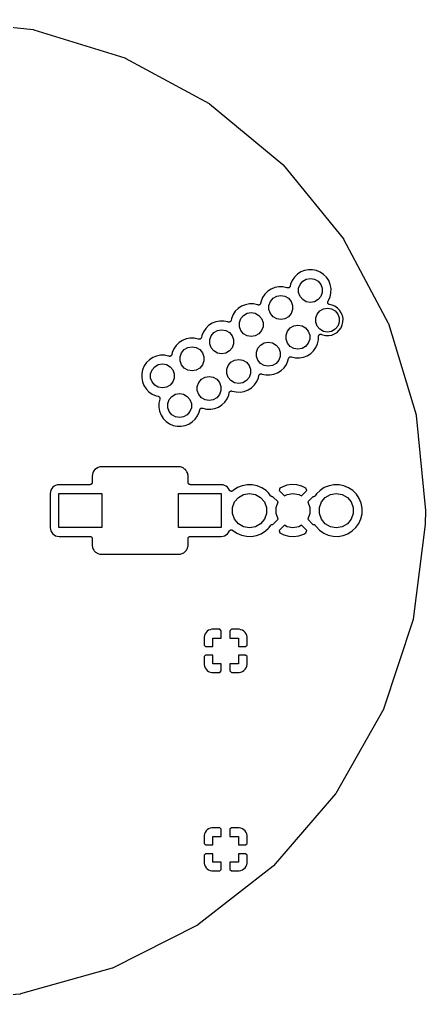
# Model space of a CAD drawing. Extents: x 171.3 to 228.7, y -128.7 to -71.3.
# Drawn here: x 204.9 to 228.7, y -128.7 to -71.3 of the extents above; entities that cross this region are included whole.
import ezdxf

# ---------------------------------------------------------------- set-up
doc = ezdxf.new("R2010")
doc.units = 0
doc.header["$MEASUREMENT"] = 0
doc.layers.add('BLACK', color=7, linetype='CONTINUOUS')

msp = doc.modelspace()

# ---------------------------------------------------------------- linework, layer by layer
at = {"layer": 'Black'}
for p, q in [((200.213, -71.3094), (205.757, -71.8921)), ((205.757, -71.8921), (205.769, -71.8956)), ((205.769, -71.8956), (205.781, -71.8971)), ((205.781, -71.8971), (211.107, -73.5457)), ((211.107, -73.5457), (211.118, -73.5513)), ((211.118, -73.5513), (211.13, -73.5553)), ((211.13, -73.5553), (216.034, -76.2068)), ((216.034, -76.2068), (216.043, -76.2145)), ((216.043, -76.2145), (216.054, -76.2207)), ((216.054, -76.2207), (220.35, -79.7743)), ((220.35, -79.7743), (220.358, -79.7837)), ((220.358, -79.7837), (220.367, -79.7919)), ((220.367, -79.7919), (223.891, -84.1121)), ((223.891, -84.1121), (223.897, -84.123)), ((223.897, -84.123), (223.905, -84.1327)), ((223.905, -84.1327), (226.522, -89.0551)), ((221.402, -86.0583), (221.203, -86.188)), ((221.621, -85.9695), (221.402, -86.0583)), ((221.854, -85.9251), (221.621, -85.9695)), ((222.091, -85.9268), (221.854, -85.9251)), ((222.323, -85.9744), (222.091, -85.9268)), ((222.541, -86.0662), (222.323, -85.9744)), ((220.9, -86.5492), (220.807, -86.7669)), ((221.034, -86.3537), (220.9, -86.5492)), ((221.203, -86.188), (221.034, -86.3537)), ((221.356, -86.7826), (221.512, -86.5957)), ((221.512, -86.5957), (221.724, -86.4737)), ((221.724, -86.4737), (221.964, -86.4313)), ((221.964, -86.4313), (222.204, -86.4737)), ((222.204, -86.4737), (222.416, -86.5957)), ((222.416, -86.5957), (222.573, -86.7826)), ((222.738, -86.1987), (222.541, -86.0662)), ((222.905, -86.3668), (222.738, -86.1987)), ((223.036, -86.5641), (222.905, -86.3668)), ((223.126, -86.7831), (223.036, -86.5641)), ((219.471, -87.188), (219.302, -87.3537)), ((219.67, -87.0583), (219.471, -87.188)), ((219.889, -86.9695), (219.67, -87.0583)), ((220.122, -86.9251), (219.889, -86.9695)), ((220.359, -86.9268), (220.122, -86.9251)), ((220.591, -86.9744), (220.359, -86.9268)), ((220.607, -86.9813), (220.591, -86.9744)), ((220.608, -86.9815), (220.607, -86.9813)), ((220.609, -86.982), (220.608, -86.9815)), ((220.63, -86.9864), (220.609, -86.982)), ((220.65, -86.9911), (220.63, -86.9864)), ((220.651, -86.9909), (220.65, -86.9911)), ((220.652, -86.9911), (220.651, -86.9909)), ((220.673, -86.9882), (220.652, -86.9911)), ((220.694, -86.9855), (220.673, -86.9882)), ((220.695, -86.9851), (220.694, -86.9855)), ((220.696, -86.985), (220.695, -86.9851)), ((220.714, -86.9751), (220.696, -86.985)), ((220.733, -86.9654), (220.714, -86.9751)), ((220.734, -86.9647), (220.733, -86.9654)), ((220.735, -86.9643), (220.734, -86.9647)), ((220.749, -86.9485), (220.735, -86.9643)), ((220.763, -86.933), (220.749, -86.9485)), ((220.764, -86.9322), (220.763, -86.933)), ((220.772, -86.9119), (220.764, -86.9315)), ((220.764, -86.9315), (220.764, -86.9322)), ((220.78, -86.8923), (220.772, -86.9119)), ((220.781, -86.8906), (220.78, -86.8914)), ((220.78, -86.8914), (220.78, -86.8923)), ((220.807, -86.7669), (220.781, -86.8906)), ((221.272, -87.012), (221.356, -86.7826)), ((221.272, -87.256), (221.272, -87.012)), ((222.573, -86.7826), (222.656, -87.012)), ((222.656, -87.012), (222.656, -87.256)), ((223.172, -87.0146), (223.126, -86.7831)), ((223.168, -87.287), (223.172, -87.0146)), ((219.075, -87.7669), (219.049, -87.8906)), ((219.168, -87.5492), (219.075, -87.7669)), ((219.302, -87.3537), (219.168, -87.5492)), ((219.54, -88.012), (219.624, -87.7826)), ((219.624, -87.7826), (219.78, -87.5957)), ((219.78, -87.5957), (219.992, -87.4737)), ((219.992, -87.4737), (220.232, -87.4313)), ((220.232, -87.4313), (220.472, -87.4737)), ((220.472, -87.4737), (220.684, -87.5957)), ((220.684, -87.5957), (220.841, -87.7826)), ((220.841, -87.7826), (220.924, -88.012)), ((221.356, -87.4853), (221.272, -87.256)), ((221.512, -87.6723), (221.356, -87.4853)), ((221.724, -87.7943), (221.512, -87.6723)), ((222.416, -87.6723), (222.204, -87.7943)), ((222.573, -87.4853), (222.416, -87.6723)), ((222.656, -87.256), (222.573, -87.4853)), ((222.983, -87.7909), (222.991, -87.778)), ((222.991, -87.778), (222.998, -87.7644)), ((222.998, -87.7644), (223.02, -87.7335)), ((223.02, -87.7335), (223.116, -87.5171)), ((223.116, -87.5171), (223.168, -87.287)), ((217.57, -88.3537), (217.436, -88.5492)), ((217.739, -88.188), (217.57, -88.3537)), ((217.938, -88.0583), (217.739, -88.188)), ((218.157, -87.9695), (217.938, -88.0583)), ((218.39, -87.9251), (218.157, -87.9695)), ((218.627, -87.9268), (218.39, -87.9251)), ((218.859, -87.9744), (218.627, -87.9268)), ((218.875, -87.9813), (218.859, -87.9744)), ((218.876, -87.9815), (218.875, -87.9813)), ((218.877, -87.982), (218.876, -87.9815)), ((218.898, -87.9864), (218.877, -87.982)), ((218.918, -87.9911), (218.898, -87.9864)), ((218.919, -87.9909), (218.918, -87.9911)), ((218.92, -87.9911), (218.919, -87.9909)), ((218.941, -87.9882), (218.92, -87.9911)), ((218.962, -87.9855), (218.941, -87.9882)), ((218.963, -87.9851), (218.962, -87.9855)), ((218.964, -87.985), (218.963, -87.9851)), ((218.982, -87.9751), (218.964, -87.985)), ((219.001, -87.9654), (218.982, -87.9751)), ((219.002, -87.9647), (219.001, -87.9654)), ((219.003, -87.9643), (219.002, -87.9647)), ((219.017, -87.9485), (219.003, -87.9643)), ((219.031, -87.933), (219.017, -87.9485)), ((219.032, -87.9322), (219.031, -87.933)), ((219.04, -87.9119), (219.032, -87.9315)), ((219.032, -87.9315), (219.032, -87.9322)), ((219.048, -87.8923), (219.04, -87.9119)), ((219.049, -87.8906), (219.048, -87.8914)), ((219.048, -87.8914), (219.048, -87.8923)), ((219.54, -88.256), (219.54, -88.012)), ((219.624, -88.4853), (219.54, -88.256)), ((220.924, -88.256), (220.841, -88.4853)), ((220.924, -88.012), (220.924, -88.256)), ((221.964, -87.8366), (221.724, -87.7943)), ((222.204, -87.7943), (221.964, -87.8366)), ((222.356, -88.5147), (222.512, -88.3277)), ((222.512, -88.3277), (222.724, -88.2057)), ((222.724, -88.2057), (222.964, -88.1634)), ((222.964, -88.1634), (223.204, -88.2057)), ((222.975, -87.8341), (222.978, -87.8193)), ((222.976, -87.8411), (222.975, -87.8341)), ((222.975, -87.8482), (222.976, -87.8411)), ((222.979, -87.8628), (222.975, -87.8482)), ((222.978, -87.8193), (222.979, -87.8043)), ((222.979, -87.8043), (222.982, -87.7979)), ((222.981, -87.8777), (222.979, -87.8628)), ((222.984, -87.884), (222.981, -87.8777)), ((222.982, -87.7979), (222.983, -87.7909)), ((222.986, -87.8909), (222.984, -87.884)), ((222.995, -87.9032), (222.986, -87.8909)), ((223.002, -87.9165), (222.995, -87.9032)), ((223.007, -87.9212), (223.002, -87.9165)), ((223.011, -87.9271), (223.007, -87.9212)), ((223.024, -87.9358), (223.011, -87.9271)), ((223.035, -87.9458), (223.024, -87.9358)), ((223.042, -87.9484), (223.035, -87.9458)), ((223.047, -87.9525), (223.042, -87.9484)), ((223.062, -87.9565), (223.047, -87.9525)), ((223.076, -87.962), (223.062, -87.9565)), ((223.234, -87.9944), (223.076, -87.962)), ((223.204, -88.2057), (223.416, -88.3277)), ((223.398, -88.0634), (223.234, -87.9944)), ((223.546, -88.163), (223.398, -88.0634)), ((223.416, -88.3277), (223.573, -88.5147)), ((223.671, -88.2894), (223.546, -88.163)), ((223.77, -88.4377), (223.671, -88.2894)), ((216.658, -88.9251), (216.425, -88.9695)), ((216.895, -88.9268), (216.658, -88.9251)), ((217.127, -88.9744), (216.895, -88.9268)), ((217.308, -88.9119), (217.3, -88.9315)), ((217.3, -88.9315), (217.3, -88.9322)), ((217.316, -88.8923), (217.308, -88.9119)), ((217.317, -88.8906), (217.316, -88.8914)), ((217.316, -88.8914), (217.316, -88.8923)), ((217.343, -88.7669), (217.317, -88.8906)), ((217.436, -88.5492), (217.343, -88.7669)), ((217.808, -89.012), (217.891, -88.7826)), ((217.891, -88.7826), (218.048, -88.5957)), ((218.048, -88.5957), (218.26, -88.4737)), ((218.26, -88.4737), (218.5, -88.4313)), ((218.5, -88.4313), (218.74, -88.4737)), ((218.74, -88.4737), (218.952, -88.5957)), ((218.952, -88.5957), (219.109, -88.7826)), ((219.109, -88.7826), (219.192, -89.012)), ((219.78, -88.6723), (219.624, -88.4853)), ((219.992, -88.7943), (219.78, -88.6723)), ((220.232, -88.8366), (219.992, -88.7943)), ((220.472, -88.7943), (220.232, -88.8366)), ((220.684, -88.6723), (220.472, -88.7943)), ((220.841, -88.4853), (220.684, -88.6723)), ((222.272, -88.744), (222.356, -88.5147)), ((222.272, -88.988), (222.272, -88.744)), ((223.573, -88.5147), (223.656, -88.744)), ((223.656, -88.744), (223.656, -88.988)), ((223.838, -88.6023), (223.77, -88.4377)), ((223.872, -88.7761), (223.838, -88.6023)), ((223.869, -88.9813), (223.872, -88.7761)), ((215.838, -89.3537), (215.704, -89.5492)), ((216.007, -89.188), (215.838, -89.3537)), ((216.206, -89.0583), (216.007, -89.188)), ((216.425, -88.9695), (216.206, -89.0583)), ((216.316, -89.5957), (216.528, -89.4737)), ((216.528, -89.4737), (216.768, -89.4313)), ((216.768, -89.4313), (217.008, -89.4737)), ((217.008, -89.4737), (217.22, -89.5957)), ((217.143, -88.9813), (217.127, -88.9744)), ((217.144, -88.9815), (217.143, -88.9813)), ((217.145, -88.982), (217.144, -88.9815)), ((217.166, -88.9864), (217.145, -88.982)), ((217.186, -88.9911), (217.166, -88.9864)), ((217.187, -88.9909), (217.186, -88.9911)), ((217.188, -88.9911), (217.187, -88.9909)), ((217.209, -88.9882), (217.188, -88.9911)), ((217.23, -88.9855), (217.209, -88.9882)), ((217.231, -88.9851), (217.23, -88.9855)), ((217.232, -88.985), (217.231, -88.9851)), ((217.25, -88.9751), (217.232, -88.985)), ((217.269, -88.9654), (217.25, -88.9751)), ((217.27, -88.9647), (217.269, -88.9654)), ((217.271, -88.9643), (217.27, -88.9647)), ((217.285, -88.9485), (217.271, -88.9643)), ((217.299, -88.933), (217.285, -88.9485)), ((217.3, -88.9322), (217.299, -88.933)), ((217.808, -89.256), (217.808, -89.012)), ((217.891, -89.4853), (217.808, -89.256)), ((218.048, -89.6723), (217.891, -89.4853)), ((219.109, -89.4853), (218.952, -89.6723)), ((219.192, -89.256), (219.109, -89.4853)), ((219.192, -89.012), (219.192, -89.256)), ((220.624, -89.5147), (220.78, -89.3277)), ((220.78, -89.3277), (220.992, -89.2057)), ((220.992, -89.2057), (221.232, -89.1634)), ((221.232, -89.1634), (221.472, -89.2057)), ((221.472, -89.2057), (221.684, -89.3277)), ((221.684, -89.3277), (221.841, -89.5147)), ((222.356, -89.2174), (222.272, -88.988)), ((222.512, -89.4043), (222.356, -89.2174)), ((222.724, -89.5263), (222.512, -89.4043)), ((223.416, -89.4043), (223.204, -89.5263)), ((223.573, -89.2174), (223.416, -89.4043)), ((223.526, -89.585), (223.655, -89.4622)), ((223.656, -88.988), (223.573, -89.2174)), ((223.655, -89.4622), (223.757, -89.3167)), ((223.757, -89.3167), (223.83, -89.154)), ((223.83, -89.154), (223.869, -88.9813)), ((226.522, -89.0551), (226.526, -89.0669)), ((226.526, -89.0669), (226.531, -89.078)), ((226.531, -89.078), (228.143, -94.415)), ((214.474, -90.0583), (214.275, -90.188)), ((214.693, -89.9695), (214.474, -90.0583)), ((214.926, -89.9251), (214.693, -89.9695)), ((215.163, -89.9268), (214.926, -89.9251)), ((215.395, -89.9744), (215.163, -89.9268)), ((215.411, -89.9813), (215.395, -89.9744)), ((215.412, -89.9815), (215.411, -89.9813)), ((215.413, -89.982), (215.412, -89.9815)), ((215.434, -89.9864), (215.413, -89.982)), ((215.454, -89.9911), (215.434, -89.9864)), ((215.455, -89.9909), (215.454, -89.9911)), ((215.456, -89.9911), (215.455, -89.9909)), ((215.477, -89.9882), (215.456, -89.9911)), ((215.498, -89.9855), (215.477, -89.9882)), ((215.499, -89.9851), (215.498, -89.9855)), ((215.5, -89.985), (215.499, -89.9851)), ((215.518, -89.9751), (215.5, -89.985)), ((215.537, -89.9654), (215.518, -89.9751)), ((215.538, -89.9647), (215.537, -89.9654)), ((215.539, -89.9643), (215.538, -89.9647)), ((215.553, -89.9485), (215.539, -89.9643)), ((215.567, -89.933), (215.553, -89.9485)), ((215.568, -89.9322), (215.567, -89.933)), ((215.576, -89.9119), (215.568, -89.9315)), ((215.568, -89.9315), (215.568, -89.9322)), ((215.584, -89.8923), (215.576, -89.9119)), ((215.585, -89.8906), (215.584, -89.8914)), ((215.584, -89.8914), (215.584, -89.8923)), ((215.611, -89.7669), (215.585, -89.8906)), ((215.704, -89.5492), (215.611, -89.7669)), ((216.076, -90.012), (216.159, -89.7826)), ((216.076, -90.256), (216.076, -90.012)), ((216.159, -89.7826), (216.316, -89.5957)), ((217.22, -89.5957), (217.376, -89.7826)), ((217.376, -89.7826), (217.46, -90.012)), ((217.46, -90.012), (217.46, -90.256)), ((218.26, -89.7943), (218.048, -89.6723)), ((218.5, -89.8366), (218.26, -89.7943)), ((218.74, -89.7943), (218.5, -89.8366)), ((218.952, -89.6723), (218.74, -89.7943)), ((220.54, -89.744), (220.624, -89.5147)), ((220.54, -89.988), (220.54, -89.744)), ((220.624, -90.2174), (220.54, -89.988)), ((221.841, -89.5147), (221.924, -89.744)), ((221.924, -89.988), (221.841, -90.2174)), ((221.924, -89.744), (221.924, -89.988)), ((222.384, -90.2492), (222.436, -90.019)), ((222.436, -90.019), (222.439, -89.8198)), ((222.439, -89.8198), (222.442, -89.8059)), ((222.442, -89.7917), (222.446, -89.7844)), ((222.442, -89.8059), (222.442, -89.7917)), ((222.446, -89.7844), (222.447, -89.7765)), ((222.447, -89.7765), (222.454, -89.7643)), ((222.454, -89.7643), (222.46, -89.7513)), ((222.46, -89.7513), (222.466, -89.7455)), ((222.466, -89.7455), (222.47, -89.7386)), ((222.47, -89.7386), (222.481, -89.7296)), ((222.481, -89.7296), (222.491, -89.7193)), ((222.491, -89.7193), (222.498, -89.7158)), ((222.498, -89.7158), (222.504, -89.7107)), ((222.504, -89.7107), (222.517, -89.706)), ((222.517, -89.706), (222.53, -89.6997)), ((222.53, -89.6997), (222.538, -89.6988)), ((222.538, -89.6988), (222.546, -89.6962)), ((222.546, -89.6962), (222.56, -89.6964)), ((222.56, -89.6964), (222.574, -89.6948)), ((222.574, -89.6948), (222.582, -89.6967)), ((222.582, -89.6967), (222.59, -89.6968)), ((222.59, -89.6968), (222.603, -89.7019)), ((222.603, -89.7019), (222.617, -89.7052)), ((222.617, -89.7052), (222.682, -89.7338)), ((222.682, -89.7338), (222.856, -89.772)), ((222.964, -89.5687), (222.724, -89.5263)), ((222.856, -89.772), (223.034, -89.7757)), ((223.204, -89.5263), (222.964, -89.5687)), ((223.034, -89.7757), (223.209, -89.7448)), ((223.209, -89.7448), (223.375, -89.6804)), ((223.375, -89.6804), (223.526, -89.585)), ((213.972, -90.5492), (213.879, -90.7669)), ((214.106, -90.3537), (213.972, -90.5492)), ((214.275, -90.188), (214.106, -90.3537)), ((214.427, -90.7826), (214.584, -90.5957)), ((214.584, -90.5957), (214.796, -90.4737)), ((214.796, -90.4737), (215.036, -90.4313)), ((215.036, -90.4313), (215.276, -90.4737)), ((215.276, -90.4737), (215.488, -90.5957)), ((215.488, -90.5957), (215.644, -90.7826)), ((216.159, -90.4853), (216.076, -90.256)), ((216.316, -90.6723), (216.159, -90.4853)), ((217.376, -90.4853), (217.22, -90.6723)), ((217.46, -90.256), (217.376, -90.4853)), ((218.808, -90.744), (218.891, -90.5147)), ((218.891, -90.5147), (219.048, -90.3277)), ((219.048, -90.3277), (219.26, -90.2057)), ((219.26, -90.2057), (219.5, -90.1634)), ((219.5, -90.1634), (219.74, -90.2057)), ((219.74, -90.2057), (219.952, -90.3277)), ((219.952, -90.3277), (220.109, -90.5147)), ((220.109, -90.5147), (220.192, -90.744)), ((220.78, -90.4043), (220.624, -90.2174)), ((220.992, -90.5263), (220.78, -90.4043)), ((221.232, -90.5687), (220.992, -90.5263)), ((221.472, -90.5263), (221.232, -90.5687)), ((221.684, -90.4043), (221.472, -90.5263)), ((221.841, -90.2174), (221.684, -90.4043)), ((222.151, -90.6592), (222.287, -90.4656)), ((222.287, -90.4656), (222.384, -90.2492)), ((212.543, -91.188), (212.374, -91.3537)), ((212.741, -91.0583), (212.543, -91.188)), ((212.961, -90.9695), (212.741, -91.0583)), ((213.194, -90.9251), (212.961, -90.9695)), ((213.431, -90.9268), (213.194, -90.9251)), ((213.663, -90.9744), (213.431, -90.9268)), ((213.679, -90.9813), (213.663, -90.9744)), ((213.68, -90.9815), (213.679, -90.9813)), ((213.681, -90.982), (213.68, -90.9815)), ((213.702, -90.9864), (213.681, -90.982)), ((213.722, -90.9911), (213.702, -90.9864)), ((213.723, -90.9909), (213.722, -90.9911)), ((213.724, -90.9911), (213.723, -90.9909)), ((213.745, -90.9882), (213.724, -90.9911)), ((213.766, -90.9855), (213.745, -90.9882)), ((213.767, -90.9851), (213.766, -90.9855)), ((213.768, -90.985), (213.767, -90.9851)), ((213.786, -90.9751), (213.768, -90.985)), ((213.805, -90.9654), (213.786, -90.9751)), ((213.806, -90.9647), (213.805, -90.9654)), ((213.807, -90.9643), (213.806, -90.9647)), ((213.821, -90.9485), (213.807, -90.9643)), ((213.835, -90.933), (213.821, -90.9485)), ((213.836, -90.9315), (213.835, -90.9322)), ((213.835, -90.9322), (213.835, -90.933)), ((213.844, -90.9119), (213.836, -90.9315)), ((213.852, -90.8923), (213.844, -90.9119)), ((213.853, -90.8906), (213.852, -90.8914)), ((213.852, -90.8914), (213.852, -90.8923)), ((213.879, -90.7669), (213.853, -90.8906)), ((214.344, -91.012), (214.427, -90.7826)), ((214.344, -91.256), (214.344, -91.012)), ((215.644, -90.7826), (215.728, -91.012)), ((215.728, -91.012), (215.728, -91.256)), ((216.528, -90.7943), (216.316, -90.6723)), ((216.768, -90.8366), (216.528, -90.7943)), ((217.008, -90.7943), (216.768, -90.8366)), ((217.22, -90.6723), (217.008, -90.7943)), ((217.316, -91.3277), (217.528, -91.2057)), ((217.528, -91.2057), (217.768, -91.1634)), ((217.768, -91.1634), (218.008, -91.2057)), ((218.008, -91.2057), (218.22, -91.3277)), ((218.808, -90.988), (218.808, -90.744)), ((218.891, -91.2174), (218.808, -90.988)), ((219.048, -91.4043), (218.891, -91.2174)), ((220.109, -91.2174), (219.952, -91.4043)), ((220.192, -90.988), (220.109, -91.2174)), ((220.192, -90.744), (220.192, -90.988)), ((220.652, -91.2492), (220.684, -91.1093)), ((220.684, -91.1076), (220.692, -91.0881)), ((220.684, -91.1085), (220.684, -91.1076)), ((220.684, -91.1093), (220.684, -91.1085)), ((220.692, -91.0881), (220.701, -91.0686)), ((220.701, -91.068), (220.702, -91.0671)), ((220.701, -91.0686), (220.701, -91.068)), ((220.702, -91.0671), (220.716, -91.0518)), ((220.716, -91.0518), (220.731, -91.0363)), ((220.731, -91.0358), (220.732, -91.0352)), ((220.731, -91.0363), (220.731, -91.0358)), ((220.732, -91.0352), (220.751, -91.0258)), ((220.751, -91.0258), (220.77, -91.0161)), ((220.77, -91.0161), (220.771, -91.016)), ((220.771, -91.016), (220.772, -91.0156)), ((220.772, -91.0156), (220.793, -91.0132)), ((220.793, -91.0132), (220.814, -91.0106)), ((220.814, -91.0106), (220.814, -91.0108)), ((220.814, -91.0108), (220.815, -91.0107)), ((220.815, -91.0107), (220.836, -91.0156)), ((220.836, -91.0156), (220.857, -91.0203)), ((220.857, -91.0203), (220.857, -91.0204)), ((220.857, -91.0204), (221.088, -91.0713)), ((221.088, -91.0713), (221.325, -91.0763)), ((221.325, -91.0763), (221.558, -91.0352)), ((221.558, -91.0352), (221.779, -90.9495)), ((221.779, -90.9495), (221.979, -90.8226)), ((221.979, -90.8226), (222.151, -90.6592)), ((212.147, -91.7669), (212.098, -91.9987)), ((212.24, -91.5492), (212.147, -91.7669)), ((212.374, -91.3537), (212.24, -91.5492)), ((212.612, -92.012), (212.695, -91.7826)), ((212.695, -91.7826), (212.852, -91.5957)), ((212.852, -91.5957), (213.064, -91.4737)), ((213.064, -91.4737), (213.304, -91.4313)), ((213.304, -91.4313), (213.544, -91.4737)), ((213.544, -91.4737), (213.756, -91.5957)), ((213.756, -91.5957), (213.912, -91.7826)), ((213.912, -91.7826), (213.996, -92.012)), ((214.427, -91.4853), (214.344, -91.256)), ((214.584, -91.6723), (214.427, -91.4853)), ((214.796, -91.7943), (214.584, -91.6723)), ((215.036, -91.8366), (214.796, -91.7943)), ((215.276, -91.7943), (215.036, -91.8366)), ((215.488, -91.6723), (215.276, -91.7943)), ((215.644, -91.4853), (215.488, -91.6723)), ((215.728, -91.256), (215.644, -91.4853)), ((217.076, -91.744), (217.159, -91.5147)), ((217.076, -91.988), (217.076, -91.744)), ((217.159, -91.5147), (217.316, -91.3277)), ((218.22, -91.3277), (218.376, -91.5147)), ((218.376, -91.5147), (218.46, -91.744)), ((218.46, -91.744), (218.46, -91.988)), ((219.26, -91.5263), (219.048, -91.4043)), ((219.5, -91.5687), (219.26, -91.5263)), ((219.74, -91.5263), (219.5, -91.5687)), ((219.952, -91.4043), (219.74, -91.5263)), ((220.247, -91.8226), (220.419, -91.6592)), ((220.419, -91.6592), (220.555, -91.4656)), ((220.555, -91.4656), (220.652, -91.2492)), ((212.098, -91.9987), (212.094, -92.2355)), ((212.094, -92.2355), (212.137, -92.4686)), ((212.612, -92.256), (212.612, -92.012)), ((212.695, -92.4853), (212.612, -92.256)), ((213.996, -92.256), (213.912, -92.4853)), ((213.996, -92.012), (213.996, -92.256)), ((215.427, -92.5147), (215.584, -92.3277)), ((215.584, -92.3277), (215.796, -92.2057)), ((215.796, -92.2057), (216.036, -92.1634)), ((216.036, -92.1634), (216.276, -92.2057)), ((216.276, -92.2057), (216.488, -92.3277)), ((216.488, -92.3277), (216.644, -92.5147)), ((217.159, -92.2174), (217.076, -91.988)), ((217.316, -92.4043), (217.159, -92.2174)), ((218.376, -92.2174), (218.22, -92.4043)), ((218.46, -91.988), (218.376, -92.2174)), ((218.823, -92.4656), (218.92, -92.2492)), ((218.92, -92.2492), (218.952, -92.1093)), ((218.952, -92.1076), (218.96, -92.0881)), ((218.952, -92.1085), (218.952, -92.1076)), ((218.952, -92.1093), (218.952, -92.1085)), ((218.96, -92.0881), (218.969, -92.0686)), ((218.969, -92.068), (218.97, -92.0671)), ((218.969, -92.0686), (218.969, -92.068)), ((218.97, -92.0671), (218.984, -92.0518)), ((218.984, -92.0518), (218.999, -92.0363)), ((218.999, -92.0358), (219, -92.0352)), ((218.999, -92.0363), (218.999, -92.0358)), ((219, -92.0352), (219.019, -92.0258)), ((219.019, -92.0258), (219.038, -92.0161)), ((219.038, -92.0161), (219.039, -92.016)), ((219.039, -92.016), (219.04, -92.0156)), ((219.04, -92.0156), (219.061, -92.0132)), ((219.061, -92.0132), (219.082, -92.0106)), ((219.082, -92.0106), (219.082, -92.0108)), ((219.082, -92.0108), (219.083, -92.0107)), ((219.083, -92.0107), (219.104, -92.0156)), ((219.104, -92.0156), (219.125, -92.0203)), ((219.125, -92.0203), (219.125, -92.0204)), ((219.125, -92.0204), (219.356, -92.0713)), ((219.356, -92.0713), (219.593, -92.0763)), ((219.593, -92.0763), (219.826, -92.0352)), ((219.826, -92.0352), (220.047, -91.9495)), ((220.047, -91.9495), (220.247, -91.8226)), ((212.137, -92.4686), (212.224, -92.6888)), ((212.224, -92.6888), (212.353, -92.888)), ((212.353, -92.888), (212.517, -93.0584)), ((212.852, -92.6723), (212.695, -92.4853)), ((213.064, -92.7943), (212.852, -92.6723)), ((213.304, -92.8366), (213.064, -92.7943)), ((213.544, -92.7943), (213.304, -92.8366)), ((213.756, -92.6723), (213.544, -92.7943)), ((213.912, -92.4853), (213.756, -92.6723)), ((215.344, -92.744), (215.427, -92.5147)), ((215.344, -92.988), (215.344, -92.744)), ((216.644, -92.5147), (216.728, -92.744)), ((216.728, -92.744), (216.728, -92.988)), ((217.528, -92.5263), (217.316, -92.4043)), ((217.768, -92.5687), (217.528, -92.5263)), ((218.008, -92.5263), (217.768, -92.5687)), ((218.22, -92.4043), (218.008, -92.5263)), ((218.315, -92.9495), (218.515, -92.8226)), ((218.515, -92.8226), (218.687, -92.6592)), ((218.687, -92.6592), (218.823, -92.4656)), ((212.517, -93.0584), (212.712, -93.1936)), ((212.712, -93.1936), (212.929, -93.2884)), ((212.929, -93.2884), (213.061, -93.3174)), ((213.061, -93.3174), (213.061, -93.3177)), ((213.061, -93.3177), (213.062, -93.3178)), ((213.062, -93.3178), (213.082, -93.3262)), ((213.082, -93.3262), (213.101, -93.3342)), ((213.147, -93.499), (213.098, -93.7307)), ((213.101, -93.3342), (213.102, -93.3348)), ((213.102, -93.3348), (213.103, -93.3352)), ((213.103, -93.3352), (213.118, -93.3497)), ((213.118, -93.3497), (213.134, -93.3639)), ((213.134, -93.3639), (213.134, -93.3647)), ((213.134, -93.3647), (213.135, -93.3654)), ((213.135, -93.3654), (213.145, -93.3843)), ((213.145, -93.3843), (213.154, -93.403)), ((213.15, -93.4915), (213.147, -93.499)), ((213.151, -93.4898), (213.15, -93.4906)), ((213.15, -93.4906), (213.15, -93.4915)), ((213.155, -93.4692), (213.151, -93.4898)), ((213.154, -93.403), (213.154, -93.4039)), ((213.154, -93.4039), (213.155, -93.4047)), ((213.155, -93.4047), (213.157, -93.4258)), ((213.16, -93.4485), (213.155, -93.4692)), ((213.157, -93.4258), (213.16, -93.4468)), ((213.16, -93.4468), (213.16, -93.4476)), ((213.16, -93.4476), (213.16, -93.4485)), ((213.612, -93.744), (213.695, -93.5147)), ((213.695, -93.5147), (213.852, -93.3277)), ((213.852, -93.3277), (214.064, -93.2057)), ((214.064, -93.2057), (214.304, -93.1634)), ((214.304, -93.1634), (214.544, -93.2057)), ((214.544, -93.2057), (214.756, -93.3277)), ((214.756, -93.3277), (214.912, -93.5147)), ((214.912, -93.5147), (214.996, -93.744)), ((215.427, -93.2174), (215.344, -92.988)), ((215.584, -93.4043), (215.427, -93.2174)), ((215.796, -93.5263), (215.584, -93.4043)), ((216.488, -93.4043), (216.276, -93.5263)), ((216.644, -93.2174), (216.488, -93.4043)), ((216.728, -92.988), (216.644, -93.2174)), ((216.955, -93.6592), (217.091, -93.4656)), ((217.091, -93.4656), (217.188, -93.2492)), ((217.188, -93.2492), (217.219, -93.1093)), ((217.219, -93.1093), (217.22, -93.1085)), ((217.22, -93.1076), (217.228, -93.0881)), ((217.22, -93.1085), (217.22, -93.1076)), ((217.228, -93.0881), (217.237, -93.0686)), ((217.237, -93.068), (217.238, -93.0671)), ((217.237, -93.0686), (217.237, -93.068)), ((217.238, -93.0671), (217.252, -93.0518)), ((217.252, -93.0518), (217.267, -93.0363)), ((217.267, -93.0358), (217.268, -93.0352)), ((217.267, -93.0363), (217.267, -93.0358)), ((217.268, -93.0352), (217.287, -93.0258)), ((217.287, -93.0258), (217.306, -93.0161)), ((217.306, -93.0161), (217.307, -93.016)), ((217.307, -93.0156), (217.329, -93.0132)), ((217.307, -93.016), (217.307, -93.0156)), ((217.329, -93.0132), (217.35, -93.0106)), ((217.35, -93.0106), (217.35, -93.0108)), ((217.35, -93.0108), (217.351, -93.0107)), ((217.351, -93.0107), (217.372, -93.0156)), ((217.372, -93.0156), (217.393, -93.0203)), ((217.393, -93.0203), (217.393, -93.0204)), ((217.393, -93.0204), (217.624, -93.0713)), ((217.624, -93.0713), (217.861, -93.0763)), ((217.861, -93.0763), (218.094, -93.0352)), ((218.094, -93.0352), (218.315, -92.9495)), ((213.098, -93.7307), (213.094, -93.9676)), ((213.094, -93.9676), (213.137, -94.2006)), ((213.612, -93.988), (213.612, -93.744)), ((213.695, -94.2174), (213.612, -93.988)), ((214.996, -93.988), (214.912, -94.2174)), ((214.996, -93.744), (214.996, -93.988)), ((215.488, -94.1076), (215.496, -94.0881)), ((215.496, -94.0881), (215.505, -94.0686)), ((215.505, -94.0671), (215.52, -94.0518)), ((215.505, -94.068), (215.505, -94.0671)), ((215.505, -94.0686), (215.505, -94.068)), ((215.52, -94.0518), (215.534, -94.0363)), ((215.534, -94.0363), (215.535, -94.0358)), ((215.535, -94.0358), (215.536, -94.0352)), ((215.536, -94.0352), (215.555, -94.0258)), ((215.555, -94.0258), (215.574, -94.0161)), ((215.574, -94.0161), (215.575, -94.016)), ((215.575, -94.0156), (215.597, -94.0132)), ((215.575, -94.016), (215.575, -94.0156)), ((215.597, -94.0132), (215.617, -94.0106)), ((215.617, -94.0106), (215.618, -94.0108)), ((215.618, -94.0108), (215.619, -94.0107)), ((215.619, -94.0107), (215.64, -94.0156)), ((215.64, -94.0156), (215.66, -94.0203)), ((215.66, -94.0203), (215.661, -94.0204)), ((215.661, -94.0204), (215.892, -94.0713)), ((216.036, -93.5687), (215.796, -93.5263)), ((215.892, -94.0713), (216.129, -94.0763)), ((216.276, -93.5263), (216.036, -93.5687)), ((216.129, -94.0763), (216.362, -94.0352)), ((216.362, -94.0352), (216.583, -93.9495)), ((216.583, -93.9495), (216.783, -93.8226)), ((216.783, -93.8226), (216.955, -93.6592)), ((213.137, -94.2006), (213.224, -94.4209)), ((213.224, -94.4209), (213.353, -94.62)), ((213.353, -94.62), (213.517, -94.7904)), ((213.852, -94.4043), (213.695, -94.2174)), ((214.064, -94.5263), (213.852, -94.4043)), ((214.304, -94.5687), (214.064, -94.5263)), ((214.544, -94.5263), (214.304, -94.5687)), ((214.756, -94.4043), (214.544, -94.5263)), ((214.912, -94.2174), (214.756, -94.4043)), ((215.051, -94.8226), (215.223, -94.6592)), ((215.223, -94.6592), (215.359, -94.4656)), ((215.359, -94.4656), (215.456, -94.2492)), ((215.456, -94.2492), (215.487, -94.1093)), ((215.487, -94.1093), (215.488, -94.1085)), ((215.488, -94.1085), (215.488, -94.1076)), ((228.143, -94.415), (228.144, -94.4273)), ((228.144, -94.4273), (228.147, -94.4393)), ((228.147, -94.4393), (228.691, -99.9876)), ((213.517, -94.7904), (213.712, -94.9256)), ((213.712, -94.9256), (213.929, -95.0205)), ((213.929, -95.0205), (214.16, -95.0713)), ((214.16, -95.0713), (214.397, -95.0763)), ((214.397, -95.0763), (214.63, -95.0352)), ((214.63, -95.0352), (214.851, -94.9495)), ((214.851, -94.9495), (215.051, -94.8226)), ((209.442, -97.5357), (209.357, -97.6045)), ((209.538, -97.4847), (209.442, -97.5357)), ((209.642, -97.4532), (209.538, -97.4847)), ((209.756, -97.442), (209.642, -97.4532)), ((214.25, -97.442), (209.756, -97.442)), ((214.252, -97.442), (214.25, -97.442)), ((214.309, -97.4485), (214.252, -97.442)), ((214.31, -97.4484), (214.309, -97.4485)), ((214.31, -97.4486), (214.31, -97.4484)), ((214.364, -97.4542), (214.31, -97.4486)), ((214.416, -97.4705), (214.364, -97.4542)), ((214.416, -97.4706), (214.416, -97.4705)), ((214.416, -97.4708), (214.416, -97.4706)), ((214.468, -97.4867), (214.416, -97.4708)), ((214.515, -97.5127), (214.468, -97.4867)), ((214.516, -97.5129), (214.515, -97.5127)), ((214.516, -97.5132), (214.516, -97.5129)), ((214.563, -97.5388), (214.516, -97.5132)), ((209.194, -98.0346), (209.192, -98.048)), ((209.192, -98.048), (209.192, -98.0505)), ((209.192, -98.0505), (209.192, -98.3619)), ((209.204, -97.8879), (209.193, -97.9961)), ((209.193, -97.9961), (209.194, -98.0089)), ((209.194, -98.0089), (209.193, -98.0217)), ((209.193, -98.0217), (209.194, -98.0346)), ((209.236, -97.784), (209.204, -97.8879)), ((209.288, -97.6883), (209.236, -97.784)), ((209.357, -97.6045), (209.288, -97.6883)), ((214.605, -97.5735), (214.563, -97.5388)), ((214.605, -97.5737), (214.605, -97.5735)), ((214.605, -97.5741), (214.605, -97.5737)), ((214.647, -97.6085), (214.605, -97.5741)), ((214.681, -97.6506), (214.647, -97.6085)), ((214.681, -97.6509), (214.681, -97.6506)), ((214.681, -97.6513), (214.681, -97.6509)), ((214.715, -97.6931), (214.681, -97.6513)), ((214.741, -97.741), (214.715, -97.6931)), ((214.741, -97.7413), (214.741, -97.741)), ((214.741, -97.7417), (214.741, -97.7413)), ((214.766, -97.7893), (214.741, -97.7417)), ((214.782, -97.8411), (214.766, -97.7893)), ((214.782, -97.8415), (214.782, -97.8411)), ((214.782, -97.842), (214.782, -97.8415)), ((214.797, -97.8936), (214.782, -97.842)), ((214.802, -97.9474), (214.797, -97.8936)), ((214.802, -97.9478), (214.802, -97.9474)), ((214.802, -97.9482), (214.802, -97.9478)), ((214.808, -98.0062), (214.802, -97.9482)), ((214.808, -98.3619), (214.808, -98.0062)), ((206.889, -98.6391), (206.826, -98.7164)), ((206.966, -98.5756), (206.889, -98.6391)), ((207.055, -98.5284), (206.966, -98.5756)), ((207.15, -98.4994), (207.055, -98.5284)), ((207.256, -98.4889), (207.15, -98.4994)), ((209.065, -98.4889), (207.256, -98.4889)), ((209.076, -98.487), (209.065, -98.4889)), ((209.087, -98.487), (209.076, -98.487)), ((209.097, -98.4832), (209.087, -98.487)), ((209.108, -98.4813), (209.097, -98.4832)), ((209.118, -98.4757), (209.108, -98.4813)), ((209.129, -98.4719), (209.118, -98.4757)), ((209.137, -98.4648), (209.129, -98.4719)), ((209.147, -98.4592), (209.137, -98.4648)), ((209.154, -98.4507), (209.147, -98.4592)), ((209.162, -98.4436), (209.154, -98.4507)), ((209.168, -98.4339), (209.162, -98.4436)), ((209.175, -98.4254), (209.168, -98.4339)), ((209.179, -98.415), (209.175, -98.4254)), ((209.184, -98.4054), (209.179, -98.415)), ((209.186, -98.3944), (209.184, -98.4054)), ((209.19, -98.384), (209.186, -98.3944)), ((209.192, -98.3619), (209.19, -98.3729)), ((209.19, -98.3729), (209.19, -98.384)), ((214.81, -98.3729), (214.808, -98.3619)), ((214.81, -98.384), (214.81, -98.3729)), ((214.814, -98.3944), (214.81, -98.384)), ((214.816, -98.4054), (214.814, -98.3944)), ((214.821, -98.415), (214.816, -98.4054)), ((214.825, -98.4254), (214.821, -98.415)), ((214.832, -98.4339), (214.825, -98.4254)), ((214.838, -98.4436), (214.832, -98.4339)), ((214.846, -98.4507), (214.838, -98.4436)), ((214.853, -98.4592), (214.846, -98.4507)), ((214.863, -98.4648), (214.853, -98.4592)), ((214.871, -98.4719), (214.863, -98.4648)), ((214.882, -98.4757), (214.871, -98.4719)), ((214.892, -98.4813), (214.882, -98.4757)), ((214.903, -98.4832), (214.892, -98.4813)), ((214.913, -98.487), (214.903, -98.4832)), ((214.924, -98.487), (214.913, -98.487)), ((214.935, -98.4889), (214.924, -98.487)), ((216.744, -98.4889), (214.935, -98.4889)), ((216.85, -98.4993), (216.744, -98.4889)), ((216.945, -98.5284), (216.85, -98.4993)), ((217.034, -98.5756), (216.945, -98.5284)), ((217.111, -98.6391), (217.034, -98.5756)), ((217.174, -98.7164), (217.111, -98.6391)), ((217.698, -98.6571), (217.451, -98.8191)), ((217.972, -98.5463), (217.698, -98.6571)), ((218.263, -98.4909), (217.972, -98.5463)), ((218.558, -98.493), (218.263, -98.4909)), ((218.848, -98.5525), (218.558, -98.493)), ((219.121, -98.6671), (218.848, -98.5525)), ((219.366, -98.8324), (219.121, -98.6671)), ((220.305, -98.624), (220.183, -98.6892)), ((220.588, -98.5262), (220.305, -98.624)), ((220.882, -98.4858), (220.588, -98.5262)), ((221.179, -98.5036), (220.882, -98.4858)), ((221.466, -98.579), (221.179, -98.5036)), ((221.698, -98.6919), (221.466, -98.579)), ((222.778, -98.6571), (222.531, -98.8191)), ((223.052, -98.5463), (222.778, -98.6571)), ((223.343, -98.4909), (223.052, -98.5463)), ((223.638, -98.493), (223.343, -98.4909)), ((223.928, -98.5525), (223.638, -98.493)), ((224.201, -98.6671), (223.928, -98.5525)), ((224.446, -98.8324), (224.201, -98.6671)), ((206.749, -98.9004), (206.739, -99.0062)), ((206.739, -99.0062), (206.739, -100.994)), ((206.778, -98.8047), (206.749, -98.9004)), ((206.826, -98.7164), (206.778, -98.8047)), ((207.25, -101), (207.25, -99)), ((207.25, -99), (209.75, -99)), ((209.75, -99), (209.75, -101)), ((214.25, -101), (214.25, -99)), ((214.25, -99), (216.75, -99)), ((216.75, -99), (216.75, -101)), ((217.225, -98.8119), (217.174, -98.7164)), ((217.23, -98.8174), (217.225, -98.8119)), ((217.233, -98.8238), (217.23, -98.8174)), ((217.243, -98.8346), (217.233, -98.8238)), ((217.253, -98.8466), (217.243, -98.8346)), ((217.259, -98.8503), (217.253, -98.8466)), ((217.264, -98.8553), (217.259, -98.8503)), ((217.277, -98.8618), (217.264, -98.8553)), ((217.29, -98.8699), (217.277, -98.8618)), ((217.297, -98.8713), (217.29, -98.8699)), ((217.303, -98.8743), (217.297, -98.8713)), ((217.318, -98.8758), (217.303, -98.8743)), ((217.333, -98.8789), (217.318, -98.8758)), ((217.34, -98.878), (217.333, -98.8789)), ((217.347, -98.8786), (217.34, -98.878)), ((217.362, -98.8749), (217.347, -98.8786)), ((217.377, -98.8727), (217.362, -98.8749)), ((217.383, -98.8694), (217.377, -98.8727)), ((217.39, -98.8677), (217.383, -98.8694)), ((217.402, -98.8591), (217.39, -98.8677)), ((217.416, -98.8519), (217.402, -98.8591)), ((217.421, -98.8467), (217.416, -98.8519)), ((217.426, -98.8427), (217.421, -98.8467)), ((217.451, -98.8191), (217.426, -98.8427)), ((217.531, -99.4981), (217.755, -99.231)), ((217.755, -99.231), (218.057, -99.0567)), ((218.057, -99.0567), (218.4, -98.9962)), ((218.4, -98.9962), (218.743, -99.0567)), ((218.743, -99.0567), (219.045, -99.231)), ((219.045, -99.231), (219.269, -99.4981)), ((219.487, -98.9541), (219.366, -98.8324)), ((219.574, -99.0423), (219.487, -98.9541)), ((219.637, -99.1368), (219.574, -99.0423)), ((219.65, -99.1499), (219.637, -99.1368)), ((219.661, -99.1637), (219.65, -99.1499)), ((219.665, -99.1658), (219.661, -99.1637)), ((219.668, -99.1688), (219.665, -99.1658)), ((219.684, -99.1768), (219.668, -99.1688)), ((219.699, -99.1858), (219.684, -99.1768)), ((219.703, -99.1865), (219.699, -99.1858)), ((219.707, -99.1884), (219.703, -99.1865)), ((219.725, -99.1904), (219.707, -99.1884)), ((219.743, -99.1935), (219.725, -99.1904)), ((219.747, -99.1928), (219.743, -99.1935)), ((219.751, -99.1933), (219.747, -99.1928)), ((219.768, -99.1891), (219.751, -99.1933)), ((219.77, -99.1888), (219.768, -99.1891)), ((220.074, -99.4936), (219.77, -99.1888)), ((220.183, -98.6892), (220.131, -98.8319)), ((220.131, -98.8319), (220.444, -99.1448)), ((220.444, -99.1448), (220.597, -99.0567)), ((220.597, -99.0567), (220.94, -98.9962)), ((220.94, -98.9962), (221.283, -99.0567)), ((221.283, -99.0567), (221.436, -99.1448)), ((221.436, -99.1448), (221.749, -98.8319)), ((221.749, -98.8319), (221.698, -98.6919)), ((222.11, -99.1889), (221.806, -99.4936)), ((222.111, -99.189), (222.11, -99.1889)), ((222.128, -99.1933), (222.111, -99.189)), ((222.133, -99.1928), (222.128, -99.1933)), ((222.138, -99.1937), (222.133, -99.1928)), ((222.155, -99.1907), (222.138, -99.1937)), ((222.172, -99.189), (222.155, -99.1907)), ((222.176, -99.1868), (222.172, -99.189)), ((222.181, -99.1859), (222.176, -99.1868)), ((222.196, -99.1773), (222.181, -99.1859)), ((222.211, -99.1699), (222.196, -99.1773)), ((222.215, -99.1663), (222.211, -99.1699)), ((222.219, -99.1638), (222.215, -99.1663)), ((222.23, -99.1507), (222.219, -99.1638)), ((222.242, -99.1384), (222.23, -99.1507)), ((222.319, -99.026), (222.242, -99.1384)), ((222.531, -98.8191), (222.319, -99.026)), ((222.611, -99.4981), (222.835, -99.231)), ((222.835, -99.231), (223.137, -99.0567)), ((223.137, -99.0567), (223.48, -98.9962)), ((223.48, -98.9962), (223.823, -99.0567)), ((223.823, -99.0567), (224.125, -99.231)), ((224.125, -99.231), (224.349, -99.4981)), ((224.654, -99.0423), (224.446, -98.8324)), ((224.818, -99.2886), (224.654, -99.0423)), ((217.411, -99.8257), (217.531, -99.4981)), ((217.411, -100.174), (217.411, -99.8257)), ((219.269, -99.4981), (219.389, -99.8257)), ((219.389, -99.8257), (219.389, -100.174)), ((219.951, -99.8257), (220.071, -99.4981)), ((219.951, -100.174), (219.951, -99.8257)), ((220.071, -99.4981), (220.074, -99.4936)), ((221.806, -99.4936), (221.809, -99.4981)), ((221.809, -99.4981), (221.929, -99.8257)), ((221.929, -99.8257), (221.929, -100.174)), ((222.491, -99.8257), (222.611, -99.4981)), ((222.491, -100.174), (222.491, -99.8257)), ((224.349, -99.4981), (224.469, -99.8257)), ((224.469, -99.8257), (224.469, -100.174)), ((224.931, -99.562), (224.818, -99.2886)), ((224.988, -99.8512), (224.931, -99.562)), ((217.531, -100.502), (217.411, -100.174)), ((219.389, -100.174), (219.269, -100.502)), ((220.071, -100.502), (219.951, -100.174)), ((221.929, -100.174), (221.809, -100.502)), ((222.611, -100.502), (222.491, -100.174)), ((224.469, -100.174), (224.349, -100.502)), ((224.918, -100.478), (224.983, -100.191)), ((224.983, -100.191), (224.988, -99.8512)), ((228.692, -100.002), (228.681, -100.799)), ((228.691, -99.9876), (228.691, -99.9947)), ((228.691, -99.9947), (228.692, -100.002)), ((217.755, -100.769), (217.531, -100.502)), ((218.057, -100.943), (217.755, -100.769)), ((218.4, -101.004), (218.057, -100.943)), ((218.743, -100.943), (218.4, -101.004)), ((219.045, -100.769), (218.743, -100.943)), ((219.269, -100.502), (219.045, -100.769)), ((219.547, -100.99), (219.639, -100.86)), ((219.639, -100.86), (219.65, -100.849)), ((219.65, -100.849), (219.661, -100.836)), ((219.661, -100.836), (219.666, -100.833)), ((219.666, -100.833), (219.67, -100.829)), ((219.67, -100.829), (219.685, -100.822)), ((219.685, -100.822), (219.699, -100.814)), ((219.699, -100.814), (219.705, -100.813)), ((219.705, -100.813), (219.71, -100.811)), ((219.71, -100.811), (219.726, -100.809)), ((219.726, -100.809), (219.742, -100.806)), ((219.742, -100.806), (219.748, -100.807)), ((219.748, -100.807), (219.754, -100.807)), ((219.754, -100.807), (219.77, -100.811)), ((219.77, -100.811), (220.074, -100.506)), ((220.074, -100.506), (220.071, -100.502)), ((220.444, -100.855), (220.131, -101.168)), ((220.597, -100.943), (220.444, -100.855)), ((220.94, -101.004), (220.597, -100.943)), ((221.283, -100.943), (220.94, -101.004)), ((221.436, -100.855), (221.283, -100.943)), ((221.749, -101.168), (221.436, -100.855)), ((221.809, -100.502), (221.806, -100.506)), ((221.806, -100.506), (222.11, -100.811)), ((222.11, -100.811), (222.112, -100.811)), ((222.112, -100.811), (222.13, -100.807)), ((222.13, -100.807), (222.134, -100.807)), ((222.134, -100.807), (222.137, -100.807)), ((222.137, -100.807), (222.155, -100.81)), ((222.155, -100.81), (222.174, -100.812)), ((222.174, -100.812), (222.177, -100.814)), ((222.177, -100.814), (222.18, -100.814)), ((222.18, -100.814), (222.196, -100.824)), ((222.196, -100.824), (222.213, -100.833)), ((222.213, -100.833), (222.215, -100.835)), ((222.215, -100.835), (222.218, -100.837)), ((222.218, -100.837), (222.23, -100.851)), ((222.23, -100.851), (222.243, -100.865)), ((222.243, -100.865), (222.292, -100.941)), ((222.292, -100.941), (222.498, -101.154)), ((222.835, -100.769), (222.611, -100.502)), ((223.137, -100.943), (222.835, -100.769)), ((223.48, -101.004), (223.137, -100.943)), ((223.823, -100.943), (223.48, -101.004)), ((224.125, -100.769), (223.823, -100.943)), ((224.349, -100.502), (224.125, -100.769)), ((224.627, -100.99), (224.798, -100.748)), ((224.798, -100.748), (224.918, -100.478)), ((228.68, -100.813), (227.981, -106.344)), ((228.681, -100.799), (228.68, -100.806)), ((228.68, -100.806), (228.68, -100.813)), ((206.739, -100.994), (206.749, -101.1)), ((206.749, -101.1), (206.778, -101.195)), ((206.778, -101.195), (206.826, -101.284)), ((206.826, -101.284), (206.889, -101.361)), ((206.889, -101.361), (206.966, -101.424)), ((206.966, -101.424), (207.055, -101.472)), ((207.055, -101.472), (207.15, -101.501)), ((207.15, -101.501), (207.256, -101.511)), ((209.75, -101), (207.25, -101)), ((207.256, -101.511), (209.065, -101.511)), ((209.065, -101.511), (209.076, -101.513)), ((209.076, -101.513), (209.087, -101.513)), ((209.087, -101.513), (209.097, -101.517)), ((209.097, -101.517), (209.108, -101.519)), ((209.108, -101.519), (209.118, -101.524)), ((209.118, -101.524), (209.129, -101.528)), ((209.129, -101.528), (209.137, -101.535)), ((209.137, -101.535), (209.147, -101.541)), ((209.147, -101.541), (209.154, -101.549)), ((209.154, -101.549), (209.162, -101.556)), ((216.75, -101), (214.25, -101)), ((214.838, -101.556), (214.846, -101.549)), ((214.846, -101.549), (214.853, -101.541)), ((214.853, -101.541), (214.863, -101.535)), ((214.863, -101.535), (214.871, -101.528)), ((214.871, -101.528), (214.882, -101.524)), ((214.882, -101.524), (214.892, -101.519)), ((214.892, -101.519), (214.903, -101.517)), ((214.903, -101.517), (214.913, -101.513)), ((214.913, -101.513), (214.924, -101.513)), ((214.924, -101.513), (214.935, -101.511)), ((214.935, -101.511), (216.744, -101.511)), ((216.744, -101.511), (216.85, -101.501)), ((216.85, -101.501), (216.945, -101.472)), ((216.945, -101.472), (217.034, -101.424)), ((217.034, -101.424), (217.111, -101.361)), ((217.111, -101.361), (217.174, -101.284)), ((217.174, -101.284), (217.224, -101.192)), ((217.224, -101.192), (217.235, -101.177)), ((217.235, -101.177), (217.246, -101.162)), ((217.246, -101.162), (217.249, -101.16)), ((217.249, -101.16), (217.251, -101.157)), ((217.251, -101.157), (217.266, -101.147)), ((217.266, -101.147), (217.282, -101.137)), ((217.282, -101.137), (217.285, -101.136)), ((217.285, -101.136), (217.288, -101.134)), ((217.288, -101.134), (217.306, -101.13)), ((217.306, -101.13), (217.324, -101.125)), ((217.324, -101.125), (217.328, -101.125)), ((217.328, -101.125), (217.331, -101.125)), ((217.331, -101.125), (217.35, -101.127)), ((217.35, -101.127), (217.368, -101.129)), ((217.368, -101.129), (217.371, -101.13)), ((217.371, -101.13), (217.375, -101.131)), ((217.375, -101.131), (217.391, -101.139)), ((217.391, -101.139), (217.408, -101.147)), ((217.408, -101.147), (217.661, -101.323)), ((217.661, -101.323), (217.932, -101.441)), ((217.932, -101.441), (218.221, -101.505)), ((218.221, -101.505), (218.516, -101.511)), ((218.516, -101.511), (218.807, -101.459)), ((218.807, -101.459), (219.083, -101.353)), ((219.083, -101.353), (219.333, -101.194)), ((219.333, -101.194), (219.491, -101.043)), ((219.491, -101.043), (219.547, -100.99)), ((219.491, -101.043), (219.491, -101.043)), ((220.131, -101.168), (220.182, -101.308)), ((220.182, -101.308), (220.414, -101.421)), ((220.414, -101.421), (220.701, -101.496)), ((220.701, -101.496), (220.998, -101.514)), ((220.998, -101.514), (221.292, -101.474)), ((221.292, -101.474), (221.575, -101.376)), ((221.575, -101.376), (221.697, -101.311)), ((221.697, -101.311), (221.749, -101.168)), ((222.498, -101.154), (222.741, -101.323)), ((222.741, -101.323), (223.012, -101.441)), ((223.012, -101.441), (223.301, -101.505)), ((223.301, -101.505), (223.596, -101.511)), ((223.596, -101.511), (223.887, -101.459)), ((223.887, -101.459), (224.163, -101.353)), ((224.163, -101.353), (224.413, -101.194)), ((224.413, -101.194), (224.627, -100.99)), ((209.162, -101.556), (209.168, -101.566)), ((209.168, -101.566), (209.175, -101.575)), ((209.175, -101.575), (209.179, -101.585)), ((209.179, -101.585), (209.184, -101.595)), ((209.184, -101.595), (209.186, -101.606)), ((209.186, -101.606), (209.19, -101.616)), ((209.19, -101.616), (209.19, -101.627)), ((209.19, -101.627), (209.192, -101.638)), ((209.192, -101.638), (209.192, -101.994)), ((209.192, -101.994), (209.198, -102.052)), ((209.198, -102.052), (209.198, -102.052)), ((209.198, -102.052), (209.198, -102.053)), ((209.198, -102.053), (209.203, -102.106)), ((209.203, -102.106), (209.218, -102.158)), ((214.779, -102.166), (214.796, -102.114)), ((214.796, -102.114), (214.801, -102.06)), ((214.801, -102.06), (214.802, -102.06)), ((214.802, -102.059), (214.808, -102.002)), ((214.802, -102.06), (214.802, -102.059)), ((214.808, -101.638), (214.81, -101.627)), ((214.808, -102), (214.808, -101.638)), ((214.808, -102.002), (214.808, -102)), ((214.81, -101.616), (214.814, -101.606)), ((214.81, -101.627), (214.81, -101.616)), ((214.814, -101.606), (214.816, -101.595)), ((214.816, -101.595), (214.821, -101.585)), ((214.821, -101.585), (214.825, -101.575)), ((214.825, -101.575), (214.832, -101.566)), ((214.832, -101.566), (214.838, -101.556)), ((209.218, -102.158), (209.218, -102.158)), ((209.218, -102.158), (209.218, -102.159)), ((209.218, -102.159), (209.234, -102.211)), ((209.234, -102.211), (209.259, -102.258)), ((209.259, -102.258), (209.259, -102.259)), ((209.259, -102.259), (209.259, -102.259)), ((209.259, -102.259), (209.284, -102.307)), ((209.284, -102.307), (209.319, -102.349)), ((209.319, -102.349), (209.319, -102.349)), ((209.319, -102.349), (209.319, -102.349)), ((209.319, -102.349), (209.353, -102.392)), ((209.353, -102.392), (209.395, -102.426)), ((209.395, -102.426), (209.395, -102.426)), ((209.395, -102.426), (209.395, -102.426)), ((209.395, -102.426), (209.437, -102.461)), ((209.437, -102.461), (209.484, -102.487)), ((209.484, -102.487), (209.484, -102.487)), ((209.484, -102.487), (209.485, -102.487)), ((209.485, -102.487), (209.532, -102.513)), ((209.532, -102.513), (209.584, -102.529)), ((209.584, -102.529), (209.584, -102.529)), ((209.584, -102.529), (209.584, -102.529)), ((209.584, -102.529), (209.636, -102.546)), ((209.636, -102.546), (209.69, -102.551)), ((209.69, -102.551), (209.69, -102.552)), ((209.69, -102.552), (209.691, -102.552)), ((209.691, -102.552), (209.748, -102.558)), ((209.748, -102.558), (209.75, -102.558)), ((209.75, -102.558), (214.244, -102.558)), ((214.244, -102.558), (214.302, -102.552)), ((214.302, -102.552), (214.302, -102.552)), ((214.302, -102.552), (214.303, -102.552)), ((214.303, -102.552), (214.356, -102.547)), ((214.356, -102.547), (214.408, -102.532)), ((214.408, -102.532), (214.408, -102.532)), ((214.408, -102.532), (214.409, -102.532)), ((214.409, -102.532), (214.461, -102.516)), ((214.461, -102.516), (214.508, -102.491)), ((214.508, -102.491), (214.509, -102.491)), ((214.509, -102.491), (214.557, -102.465)), ((214.509, -102.491), (214.509, -102.491)), ((214.557, -102.465), (214.599, -102.431)), ((214.599, -102.431), (214.642, -102.397)), ((214.599, -102.431), (214.599, -102.431)), ((214.599, -102.431), (214.599, -102.431)), ((214.642, -102.397), (214.676, -102.355)), ((214.676, -102.355), (214.711, -102.313)), ((214.676, -102.355), (214.676, -102.355)), ((214.676, -102.355), (214.676, -102.355)), ((214.711, -102.313), (214.737, -102.266)), ((214.737, -102.265), (214.763, -102.218)), ((214.737, -102.266), (214.737, -102.265)), ((214.737, -102.266), (214.737, -102.266)), ((214.763, -102.218), (214.779, -102.166)), ((214.779, -102.166), (214.779, -102.166)), ((214.779, -102.166), (214.779, -102.166)), ((227.976, -106.369), (226.216, -111.659)), ((227.977, -106.356), (227.976, -106.369)), ((227.981, -106.344), (227.977, -106.356)), ((215.8, -107.209), (215.762, -107.302)), ((215.855, -107.126), (215.8, -107.209)), ((215.926, -107.055), (215.855, -107.126)), ((216.009, -107), (215.926, -107.055)), ((216.102, -106.962), (216.009, -107)), ((216.2, -106.942), (216.102, -106.962)), ((216.662, -106.942), (216.2, -106.942)), ((216.746, -107.026), (216.662, -106.942)), ((216.746, -107.45), (216.746, -107.026)), ((217.338, -106.942), (217.254, -107.026)), ((217.254, -107.026), (217.254, -107.45)), ((217.8, -106.942), (217.338, -106.942)), ((217.898, -106.962), (217.8, -106.942)), ((217.991, -107), (217.898, -106.962)), ((218.074, -107.055), (217.991, -107)), ((218.145, -107.126), (218.074, -107.055)), ((218.2, -107.209), (218.145, -107.126)), ((218.238, -107.302), (218.2, -107.209)), ((215.762, -107.302), (215.742, -107.4)), ((215.742, -107.4), (215.742, -107.862)), ((215.742, -107.862), (215.826, -107.946)), ((216.25, -107.946), (216.25, -107.45)), ((216.25, -107.45), (216.746, -107.45)), ((217.254, -107.45), (217.75, -107.45)), ((217.75, -107.45), (217.75, -107.946)), ((218.174, -107.946), (218.258, -107.862)), ((218.258, -107.4), (218.238, -107.302)), ((218.258, -107.862), (218.258, -107.4)), ((215.826, -107.946), (216.25, -107.946)), ((217.75, -107.946), (218.174, -107.946)), ((215.826, -108.454), (215.742, -108.538)), ((215.742, -108.538), (215.742, -109)), ((215.742, -109), (215.762, -109.098)), ((216.25, -108.454), (215.826, -108.454)), ((216.25, -108.95), (216.25, -108.454)), ((216.746, -108.95), (216.25, -108.95)), ((216.746, -109.374), (216.746, -108.95)), ((217.75, -108.95), (217.254, -108.95)), ((217.254, -108.95), (217.254, -109.374)), ((217.75, -108.454), (217.75, -108.95)), ((218.174, -108.454), (217.75, -108.454)), ((218.258, -108.538), (218.174, -108.454)), ((218.238, -109.098), (218.258, -109)), ((218.258, -109), (218.258, -108.538)), ((215.762, -109.098), (215.8, -109.191)), ((215.8, -109.191), (215.855, -109.274)), ((215.855, -109.274), (215.926, -109.345)), ((215.926, -109.345), (216.009, -109.4)), ((216.009, -109.4), (216.102, -109.438)), ((216.102, -109.438), (216.2, -109.458)), ((216.2, -109.458), (216.662, -109.458)), ((216.662, -109.458), (216.746, -109.374)), ((217.254, -109.374), (217.338, -109.458)), ((217.338, -109.458), (217.8, -109.458)), ((217.8, -109.458), (217.898, -109.438)), ((217.898, -109.438), (217.991, -109.4)), ((217.991, -109.4), (218.074, -109.345)), ((218.074, -109.345), (218.145, -109.274)), ((218.145, -109.274), (218.2, -109.191)), ((218.2, -109.191), (218.238, -109.098)), ((226.206, -111.681), (223.452, -116.529)), ((226.21, -111.669), (226.206, -111.681)), ((226.216, -111.659), (226.21, -111.669)), ((223.438, -116.549), (219.795, -120.769)), ((223.444, -116.538), (223.438, -116.549)), ((223.452, -116.529), (223.444, -116.538)), ((215.855, -118.726), (215.8, -118.809)), ((215.926, -118.655), (215.855, -118.726)), ((216.009, -118.6), (215.926, -118.655)), ((216.102, -118.562), (216.009, -118.6)), ((216.2, -118.542), (216.102, -118.562)), ((216.662, -118.542), (216.2, -118.542)), ((216.746, -118.626), (216.662, -118.542)), ((216.746, -119.05), (216.746, -118.626)), ((217.338, -118.542), (217.254, -118.626)), ((217.254, -118.626), (217.254, -119.05)), ((217.8, -118.542), (217.338, -118.542)), ((217.898, -118.562), (217.8, -118.542)), ((217.991, -118.6), (217.898, -118.562)), ((218.074, -118.655), (217.991, -118.6)), ((218.145, -118.726), (218.074, -118.655)), ((218.2, -118.809), (218.145, -118.726)), ((215.762, -118.902), (215.742, -119)), ((215.742, -119), (215.742, -119.462)), ((215.8, -118.809), (215.762, -118.902)), ((216.25, -119.546), (216.25, -119.05)), ((216.25, -119.05), (216.746, -119.05)), ((217.254, -119.05), (217.75, -119.05)), ((217.75, -119.05), (217.75, -119.546)), ((218.238, -118.902), (218.2, -118.809)), ((218.258, -119), (218.238, -118.902)), ((218.258, -119.462), (218.258, -119)), ((215.742, -119.462), (215.826, -119.546)), ((215.826, -119.546), (216.25, -119.546)), ((217.75, -119.546), (218.174, -119.546)), ((218.174, -119.546), (218.258, -119.462)), ((215.826, -120.054), (215.742, -120.138)), ((215.742, -120.138), (215.742, -120.6)), ((216.25, -120.054), (215.826, -120.054)), ((216.25, -120.55), (216.25, -120.054)), ((217.75, -120.054), (217.75, -120.55)), ((218.174, -120.054), (217.75, -120.054)), ((218.258, -120.138), (218.174, -120.054)), ((218.258, -120.6), (218.258, -120.138)), ((219.777, -120.786), (215.384, -124.218)), ((215.742, -120.6), (215.762, -120.698)), ((215.762, -120.698), (215.8, -120.791)), ((215.8, -120.791), (215.855, -120.874)), ((215.855, -120.874), (215.926, -120.945)), ((215.926, -120.945), (216.009, -121)), ((216.009, -121), (216.102, -121.038)), ((216.102, -121.038), (216.2, -121.058)), ((216.2, -121.058), (216.662, -121.058)), ((216.746, -120.55), (216.25, -120.55)), ((216.662, -121.058), (216.746, -120.974)), ((216.746, -120.974), (216.746, -120.55)), ((217.75, -120.55), (217.254, -120.55)), ((217.254, -120.55), (217.254, -120.974)), ((217.254, -120.974), (217.338, -121.058)), ((217.338, -121.058), (217.8, -121.058)), ((217.8, -121.058), (217.898, -121.038)), ((217.898, -121.038), (217.991, -121)), ((217.991, -121), (218.074, -120.945)), ((218.074, -120.945), (218.145, -120.874)), ((218.145, -120.874), (218.2, -120.791)), ((218.2, -120.791), (218.238, -120.698)), ((218.238, -120.698), (218.258, -120.6)), ((219.785, -120.777), (219.777, -120.786)), ((219.795, -120.769), (219.785, -120.777)), ((215.363, -124.232), (210.387, -126.745)), ((215.373, -124.224), (215.363, -124.232)), ((215.384, -124.218), (215.373, -124.224)), ((210.364, -126.754), (204.994, -128.253)), ((210.375, -126.749), (210.364, -126.754)), ((210.387, -126.745), (210.375, -126.749)), ((204.97, -128.258), (199.412, -128.685)), ((204.982, -128.255), (204.97, -128.258)), ((204.994, -128.253), (204.982, -128.255))]:
    msp.add_line(p, q, dxfattribs=at)

doc.saveas('drawing.dxf')
